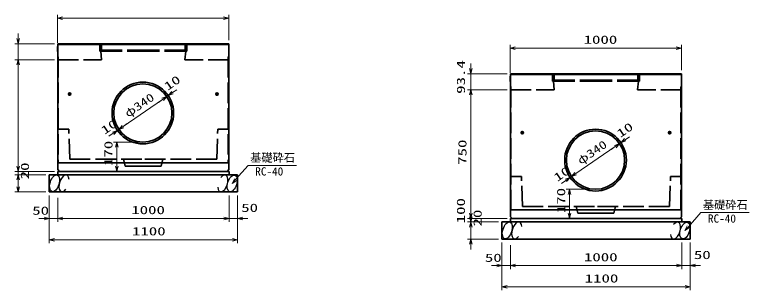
# Model space of a CAD drawing. Units: millimetres on the paper. Extents: x 0 to 841, y 0 to 594.
# Drawn here: x 223.1 to 437.6, y 221.1 to 301.3 of the extents above; entities that cross this region are included whole.
import ezdxf
from ezdxf.enums import TextEntityAlignment as Align

# ---------------------------------------------------------------- set-up
doc = ezdxf.new("R2010")
doc.units = ezdxf.units.MM
doc.linetypes.add('DASHED', pattern=[7.5, 6, -1.5])
for name, color, linetype, lineweight in [('D-STR-DIM（寸法）', 7, 'Continuous', 13), ('D-STR-HTXT(基礎砕石-旗)', 7, 'Continuous', 13), ('D-STR-STRF(グリ)', 7, 'Continuous', 25), ('D-STR（構造物）', 1, 'Continuous', 35)]:
    doc.layers.add(name, color=color, linetype=linetype, lineweight=lineweight)
doc.styles.add('ＭＳ ゴシック', font='')
doc.styles.get('ＭＳ ゴシック').set_extended_font_data('MS Gothic')

# ---------------------------------------------------------------- blocks, each defined once
blk = doc.blocks.new('_Open30')
at = {"color": 7, "linetype": 'Continuous', "lineweight": 13}
for p, q in [((-1, 0.2679), (0, 0)), ((0, 0), (-1, -0.2679)), ((0, 0), (-1, 0))]:
    blk.add_line(p, q, dxfattribs=at)

msp = doc.modelspace()

# ---------------------------------------------------------------- linework, layer by layer
at = {"layer": 'D-STR-DIM（寸法）'}
for p, q in [((235.62, 293.112), (235.62, 301.332)), ((237.12, 300.332), (284.121, 300.332)), ((285.621, 293.874), (285.621, 301.332)), ((224.138, 294.374), (224.138, 295.874)), ((234.72, 292.874), (223.138, 292.874)), ((224.138, 292.874), (224.138, 288.204)), ((367.779, 284.382), (367.779, 292.602)), ((417.779, 285.144), (417.779, 292.602)), ((369.279, 291.602), (416.279, 291.602)), ((234.72, 288.204), (223.138, 288.204)), ((234.72, 288.204), (223.138, 288.204)), ((224.138, 286.704), (224.138, 285.204)), ((224.138, 257.204), (224.138, 286.704)), ((356.296, 285.644), (356.296, 287.144)), ((366.879, 284.144), (355.296, 284.144)), ((356.296, 284.144), (356.296, 279.474)), ((269.221, 278.627), (270.459, 279.473)), ((366.879, 279.474), (355.296, 279.474)), ((366.879, 279.474), (355.296, 279.474)), ((267.569, 277.499), (267.982, 277.781)), ((356.296, 277.974), (356.296, 276.474)), ((356.296, 243.474), (356.296, 277.974)), ((254.769, 268.758), (266.33, 276.653)), ((266.33, 276.653), (265.091, 275.807)), ((254.769, 268.758), (256.007, 269.604)), ((251.878, 266.784), (250.64, 265.938)), ((253.53, 267.912), (253.117, 267.63)), ((259.549, 264.205), (251.951, 264.205)), ((399.727, 263.769), (400.14, 264.051)), ((401.379, 264.896), (402.618, 265.742)), ((252.951, 262.705), (252.951, 257.204)), ((386.927, 255.028), (398.488, 262.923)), ((398.488, 262.923), (397.25, 262.077)), ((224.138, 257.204), (224.138, 258.704)), ((232.22, 255.704), (223.138, 255.704)), ((234.72, 255.704), (223.138, 255.704)), ((224.138, 255.704), (224.138, 254.704)), ((259.67, 255.704), (251.951, 255.704)), ((386.927, 255.028), (388.166, 255.873)), ((232.22, 254.704), (223.138, 254.704)), ((232.22, 254.704), (223.138, 254.704)), ((224.138, 253.204), (224.138, 251.704)), ((224.138, 253.204), (224.138, 251.204)), ((385.688, 254.182), (385.275, 253.9)), ((384.037, 253.054), (382.798, 252.208)), ((232.22, 249.704), (223.138, 249.704)), ((391.708, 250.475), (384.109, 250.475)), ((385.109, 248.975), (385.109, 243.474)), ((233.22, 248.704), (233.22, 240.972)), ((233.22, 248.704), (233.22, 234.784)), ((235.72, 247.957), (235.72, 240.972)), ((235.72, 246.957), (235.72, 240.972)), ((235.72, 246.957), (235.72, 240.972)), ((285.72, 248.704), (285.72, 240.972)), ((285.72, 248.704), (285.72, 240.972)), ((288.22, 248.704), (288.22, 240.972)), ((288.22, 248.704), (288.22, 234.784)), ((356.296, 243.474), (356.296, 244.974)), ((356.296, 242.474), (356.296, 243.974)), ((231.72, 241.972), (230.22, 241.972)), ((235.72, 241.972), (233.22, 241.972)), ((235.72, 241.972), (233.22, 241.972)), ((237.22, 241.972), (238.72, 241.972)), ((237.22, 241.972), (238.72, 241.972)), ((237.22, 241.972), (284.22, 241.972)), ((284.22, 241.972), (282.72, 241.972)), ((288.22, 241.972), (285.72, 241.972)), ((289.72, 241.972), (291.22, 241.972)), ((364.379, 241.974), (355.296, 241.974)), ((366.879, 241.974), (355.296, 241.974)), ((364.379, 240.974), (355.296, 240.974)), ((364.379, 240.974), (355.296, 240.974)), ((356.296, 241.974), (356.296, 240.974)), ((356.296, 240.974), (356.296, 235.974)), ((391.829, 241.974), (384.109, 241.974)), ((356.296, 239.474), (356.296, 237.974)), ((364.379, 235.974), (355.296, 235.974)), ((234.72, 235.784), (286.72, 235.784)), ((356.296, 234.474), (356.296, 232.974)), ((365.379, 234.974), (365.379, 227.241)), ((365.379, 234.974), (365.379, 221.054)), ((367.879, 234.226), (367.879, 227.241)), ((417.879, 234.974), (417.879, 227.241)), ((417.879, 234.974), (417.879, 227.241)), ((420.379, 234.974), (420.379, 227.241)), ((420.379, 234.974), (420.379, 221.054)), ((367.879, 233.226), (367.879, 227.241)), ((367.879, 233.226), (367.879, 227.241)), ((363.879, 228.241), (362.379, 228.241)), ((367.879, 228.241), (365.379, 228.241)), ((367.879, 228.241), (365.379, 228.241)), ((369.379, 228.241), (370.879, 228.241)), ((369.379, 228.241), (370.879, 228.241)), ((369.379, 228.241), (416.379, 228.241)), ((416.379, 228.241), (414.879, 228.241)), ((420.379, 228.241), (417.879, 228.241)), ((421.879, 228.241), (423.379, 228.241)), ((366.879, 222.054), (418.879, 222.054))]:
    msp.add_line(p, q, dxfattribs=at)
at = {"layer": 'D-STR-HTXT(基礎砕石-旗)'}
for points in [[(305.448, 257.416), (291.344, 257.416), (287.647, 253.297)], [(437.606, 243.685), (423.502, 243.685), (419.805, 239.567)]]:
    msp.add_lwpolyline(points, dxfattribs=at)
at = {"layer": 'D-STR-STRF(グリ)'}
for centre, major_axis in [((234.796, 252.228), (0.79, 2.421)), ((286.645, 252.181), (-0.79, -2.421)), ((366.954, 238.497), (0.79, 2.421)), ((418.803, 238.45), (-0.79, -2.421))]:
    msp.add_ellipse(centre, major_axis=major_axis, ratio=0.5139, dxfattribs=at)
for centre, start_param, end_param in [((237.536, 252.228), 5.3575563, 10.3750652), ((283.905, 252.181), 2.2159636, 7.2334726), ((369.695, 238.497), 5.3575563, 10.3750652), ((416.063, 238.45), 2.2159636, 7.2334726)]:
    msp.add_ellipse(centre, major_axis=(0.79, 2.421), ratio=0.5139, start_param=start_param, end_param=end_param, dxfattribs=at)
at = {"layer": 'D-STR（構造物）'}
for p, q in [((235.62, 292.112), (235.72, 292.212)), ((235.62, 290.612), (235.62, 292.112)), ((235.72, 292.874), (235.72, 258.204)), ((235.72, 292.874), (260.67, 292.874)), ((235.72, 292.624), (260.67, 292.624)), ((285.621, 292.874), (260.67, 292.874)), ((285.621, 292.624), (260.67, 292.624)), ((285.621, 292.874), (285.621, 258.204)), ((235.62, 290.612), (235.72, 290.512)), ((367.779, 283.382), (367.879, 283.482)), ((367.779, 281.882), (367.779, 283.382)), ((367.879, 284.144), (367.879, 244.474)), ((367.879, 284.144), (392.829, 284.144)), ((367.879, 283.894), (392.829, 283.894)), ((417.779, 284.144), (392.829, 284.144)), ((417.779, 283.894), (392.829, 283.894)), ((417.779, 284.144), (417.779, 244.474)), ((367.779, 281.882), (367.879, 281.782)), ((238.72, 278.199), (239.621, 278.199)), ((239.171, 278.649), (239.171, 277.749)), ((282.62, 278.199), (281.72, 278.199)), ((282.17, 278.649), (282.17, 277.749)), ((235.72, 256.204), (235.72, 272.954)), ((285.621, 256.204), (285.621, 272.954)), ((370.879, 266.969), (371.779, 266.969)), ((371.329, 267.419), (371.329, 266.519)), ((414.779, 266.969), (413.879, 266.969)), ((414.329, 267.419), (414.329, 266.519)), ((367.879, 242.474), (367.879, 264.224)), ((417.779, 242.474), (417.779, 264.224)), ((260.67, 258.204), (235.72, 258.204)), ((260.67, 258.204), (285.621, 258.204)), ((235.72, 256.204), (236.22, 255.704)), ((235.72, 255.704), (235.72, 254.704)), ((235.72, 255.704), (285.72, 255.704)), ((260.67, 255.704), (236.22, 255.704)), ((260.67, 255.704), (285.121, 255.704)), ((285.621, 256.204), (285.121, 255.704)), ((285.72, 255.704), (285.72, 254.704)), ((233.22, 254.704), (288.22, 254.704)), ((233.22, 254.704), (233.22, 249.704)), ((233.22, 254.704), (288.22, 254.704)), ((288.22, 254.704), (288.22, 249.704)), ((233.22, 249.704), (288.22, 249.704)), ((392.829, 244.474), (367.879, 244.474)), ((367.879, 242.474), (368.379, 241.974)), ((392.829, 244.474), (417.779, 244.474)), ((417.779, 242.474), (417.279, 241.974)), ((365.379, 240.974), (420.379, 240.974)), ((365.379, 240.974), (365.379, 235.974)), ((365.379, 240.974), (420.379, 240.974)), ((367.879, 241.974), (367.879, 240.974)), ((367.879, 241.974), (417.879, 241.974)), ((392.829, 241.974), (368.379, 241.974)), ((392.829, 241.974), (417.279, 241.974)), ((417.879, 241.974), (417.879, 240.974)), ((420.379, 240.974), (420.379, 235.974)), ((365.379, 235.974), (420.379, 235.974))]:
    msp.add_line(p, q, dxfattribs=at)
at = {"layer": 'D-STR（構造物）', "linetype": 'DASHED'}
for p, q in [((247.971, 290.674), (247.971, 292.874)), ((248.271, 290.674), (248.271, 292.874)), ((248.47, 290.674), (248.47, 292.874)), ((272.87, 290.674), (272.87, 292.874)), ((273.07, 290.674), (273.07, 292.874)), ((273.37, 290.674), (273.37, 292.874)), ((247.971, 290.674), (248.271, 290.674)), ((248.271, 290.674), (248.52, 288.204)), ((248.47, 290.974), (260.67, 290.974)), ((248.47, 290.674), (260.67, 290.674)), ((272.87, 290.974), (260.67, 290.974)), ((272.87, 290.674), (260.67, 290.674)), ((273.07, 290.674), (272.82, 288.204)), ((273.37, 290.674), (273.07, 290.674)), ((235.72, 289.204), (235.87, 289.074)), ((235.72, 288.204), (248.52, 288.204)), ((235.87, 289.074), (235.87, 258.204)), ((285.621, 288.204), (272.82, 288.204)), ((285.621, 289.204), (285.471, 289.074)), ((285.471, 289.074), (285.471, 258.204)), ((380.129, 281.944), (380.129, 284.144)), ((380.429, 281.944), (380.429, 284.144)), ((380.629, 281.944), (380.629, 284.144)), ((405.029, 281.944), (405.029, 284.144)), ((405.229, 281.944), (405.229, 284.144)), ((405.529, 281.944), (405.529, 284.144)), ((380.129, 281.944), (380.429, 281.944)), ((380.429, 281.944), (380.679, 279.474)), ((380.629, 282.244), (392.829, 282.244)), ((380.629, 281.944), (392.829, 281.944)), ((405.029, 282.244), (392.829, 282.244)), ((405.029, 281.944), (392.829, 281.944)), ((405.229, 281.944), (404.979, 279.474)), ((405.529, 281.944), (405.229, 281.944)), ((367.879, 280.474), (368.029, 280.344)), ((367.879, 279.474), (380.679, 279.474)), ((368.029, 280.344), (368.029, 244.474)), ((417.779, 279.474), (404.979, 279.474)), ((417.779, 280.474), (417.629, 280.344)), ((417.629, 280.344), (417.629, 244.474)), ((235.72, 267.954), (238.902, 267.954)), ((239.22, 259.204), (238.902, 267.954)), ((282.12, 259.204), (282.439, 267.954)), ((285.621, 267.954), (282.439, 267.954)), ((239.22, 259.204), (260.67, 259.204)), ((255.42, 257.204), (254.92, 259.204)), ((282.12, 259.204), (260.67, 259.204)), ((265.921, 257.204), (266.421, 259.204)), ((260.67, 257.204), (255.42, 257.204)), ((260.67, 257.204), (265.921, 257.204)), ((367.879, 254.224), (371.061, 254.224)), ((371.379, 245.474), (371.061, 254.224)), ((414.279, 245.474), (414.597, 254.224)), ((417.779, 254.224), (414.597, 254.224)), ((371.379, 245.474), (392.829, 245.474)), ((387.579, 243.474), (387.079, 245.474)), ((414.279, 245.474), (392.829, 245.474)), ((398.079, 243.474), (398.579, 245.474)), ((392.829, 243.474), (387.579, 243.474)), ((392.829, 243.474), (398.079, 243.474))]:
    msp.add_line(p, q, dxfattribs=at)
at = {"layer": 'D-STR（構造物）'}
for centre, radius in [((239.171, 278.199), 0.35), ((239.171, 278.199), 0.3), ((282.17, 278.199), 0.35), ((282.17, 278.199), 0.3), ((371.329, 266.969), 0.35), ((371.329, 266.969), 0.3), ((414.329, 266.969), 0.35), ((414.329, 266.969), 0.3)]:
    msp.add_circle(centre, radius, dxfattribs=at)
for centre, radius, start, end in [((260.549, 272.705), 9, 90, 270), ((260.549, 272.705), 8.5, 90, 270), ((260.549, 272.705), 9, 270, 90), ((260.549, 272.705), 8.5, 270, 90), ((392.708, 258.975), 9, 90, 270), ((392.708, 258.975), 8.5, 90, 270), ((392.708, 258.975), 9, 270, 90), ((392.708, 258.975), 8.5, 270, 90)]:
    msp.add_arc(centre, radius, start, end, dxfattribs=at)

# ---------------------------------------------------------------- block references
at = {"layer": 'D-STR-DIM（寸法）', "xscale": 1.5, "yscale": 1.5}
for p, rotation in [((235.62, 300.332), 180), ((224.138, 292.874), 270), ((367.779, 291.602), 180), ((224.138, 288.204), 90), ((224.138, 288.204), 90), ((356.296, 284.144), 270), ((267.982, 277.781), 214.32855), ((356.296, 279.474), 90), ((356.296, 279.474), 90), ((267.569, 277.499), 34.32855), ((267.569, 277.499), 34.32855), ((253.53, 267.912), 214.32855), ((253.53, 267.912), 214.32855), ((253.117, 267.63), 34.32855), ((252.951, 264.205), 90), ((399.727, 263.769), 34.32855), ((399.727, 263.769), 34.32855), ((400.14, 264.051), 214.32855), ((224.138, 255.704), 270), ((224.138, 255.704), 270), ((252.951, 255.704), 270), ((385.688, 254.182), 214.32855), ((385.688, 254.182), 214.32855), ((224.138, 254.704), 90), ((224.138, 254.704), 90), ((385.275, 253.9), 34.32855), ((224.138, 249.704), 270), ((385.109, 250.475), 90), ((235.72, 241.972), 180), ((235.72, 241.972), 180), ((235.72, 241.972), 180), ((288.22, 241.972), 180), ((356.296, 241.974), 270), ((356.296, 241.974), 270), ((356.296, 240.974), 270), ((385.109, 241.974), 270), ((356.296, 240.974), 90), ((233.22, 235.784), 180), ((356.296, 235.974), 90), ((367.879, 228.241), 180), ((367.879, 228.241), 180), ((367.879, 228.241), 180), ((420.379, 228.241), 180), ((365.379, 222.054), 180)]:
    msp.add_blockref('_Open30', p, dxfattribs=dict(at, rotation=rotation))
for p in [(285.621, 300.332), (417.779, 291.602), (233.22, 241.972), (285.72, 241.972), (285.72, 241.972), (288.22, 235.784), (365.379, 228.241), (417.879, 228.241), (417.879, 228.241), (420.379, 222.054)]:
    msp.add_blockref('_Open30', p, dxfattribs=at)
at = {"layer": 'D-STR-HTXT(基礎砕石-旗)', "xscale": 1.5, "yscale": 1.5, "rotation": 228.09044}
for p in [(286.645, 252.181), (418.803, 238.45)]:
    msp.add_blockref('_Open30', p, dxfattribs=at)

# ---------------------------------------------------------------- texts
at = {"layer": 'D-STR-DIM（寸法）', "style": 'ＭＳ ゴシック', "width": 1.5}
for s, p in [('1000', (389.237, 292.139)), ('50', (228.257, 242.337)), ('1000', (257.179, 242.509)), ('50', (289.272, 243.161)), ('1100', (257.387, 236.322)), ('50', (360.415, 228.607)), ('1000', (389.337, 228.779)), ('50', (421.43, 229.431)), ('1100', (389.545, 222.591))]:
    msp.add_text(s, height=2.405, dxfattribs=at).set_placement(p, align=Align.BOTTOM_LEFT)
at = {"layer": 'D-STR-DIM（寸法）', "style": 'ＭＳ ゴシック'}
for s, rotation, width, p in [('93.4', 90, 1.5, (355.326, 278.281)), ('10', 34.329, 1.5, (268.18, 278.523)), ('φ340', 34.329, 1.3, (256.633, 270.682)), ('10', 34.329, 1.5, (249.768, 265.701)), ('10', 34.329, 1.5, (400.338, 264.792)), ('170', 90, 1.5, (252.413, 257.246)), ('750', 90, 1.5, (355.759, 257.599)), ('φ340', 34.329, 1.3, (388.792, 256.952)), ('20', 90, 1.5, (228.039, 253.373)), ('10', 34.329, 1.5, (381.926, 251.97)), ('170', 90, 1.5, (384.571, 243.516)), ('100', 90, 1.5, (355.309, 240.562)), ('20', 90, 1.5, (360.197, 239.642))]:
    msp.add_text(s, height=2.405, rotation=rotation, dxfattribs=dict(at, width=width)).set_placement(p, align=Align.BOTTOM_LEFT)
at = {"layer": 'D-STR-HTXT(基礎砕石-旗)', "style": 'ＭＳ ゴシック'}
for s, p in [('基礎砕石', (291.879, 257.75)), ('RC-40', (293.367, 253.765)), ('基礎砕石', (424.038, 244.02)), ('RC-40', (425.526, 240.034))]:
    msp.add_text(s, height=2.405, dxfattribs=at).set_placement(p, align=Align.BOTTOM_LEFT)

doc.saveas('drawing.dxf')
